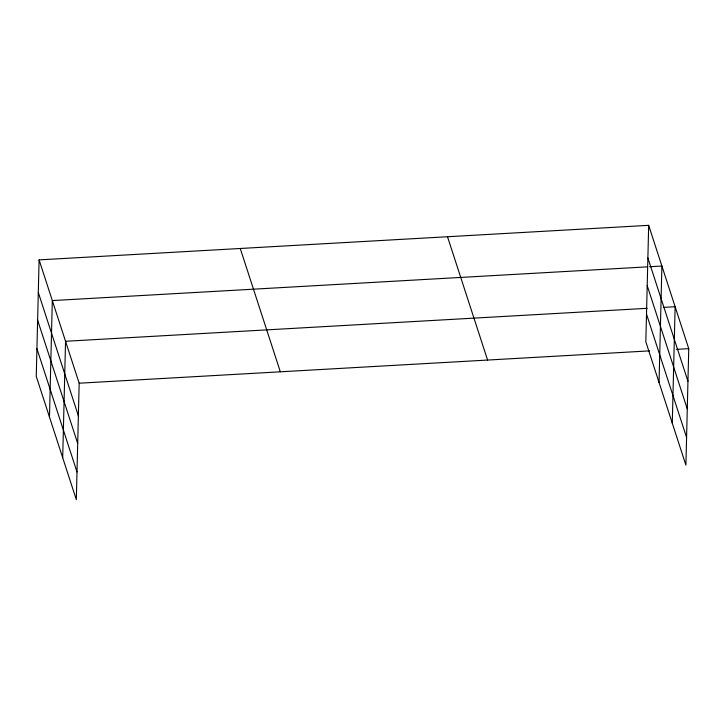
<?xml version="1.0" encoding="UTF-8"?>
<svg xmlns="http://www.w3.org/2000/svg" width="725" height="725" viewBox="0 0 725 725"><rect width="100%" height="100%" fill="white"/><g stroke="black" fill="none" stroke-linecap="round" stroke-linejoin="round"><path stroke-width="1.09" d="M39.096 259.885L36.25 376.338L76.324 499.661L79.17 383.208L39.096 259.885L648.676 225.339L688.75 348.662L685.904 465.115L645.83 341.792L648.676 225.339M49.472 417.038L52.318 300.585L647.371 266.854M62.703 457.729L65.549 341.276L647.189 308.315M659.052 382.492L661.898 266.039L649.609 266.728M672.274 423.183L675.129 306.729L663.946 307.364M79.17 383.208L649.636 350.873M676.461 349.35L688.75 348.662M647.878 257.937L687.952 381.259M647.198 285.614L687.273 408.927M646.51 314.124L686.584 437.438M447.515 236.74L487.59 360.062M240.256 248.485L280.33 371.807M38.298 292.483L78.373 415.806M37.628 320.16L77.702 443.473M36.93 348.671L77.004 471.984"/></g></svg>
